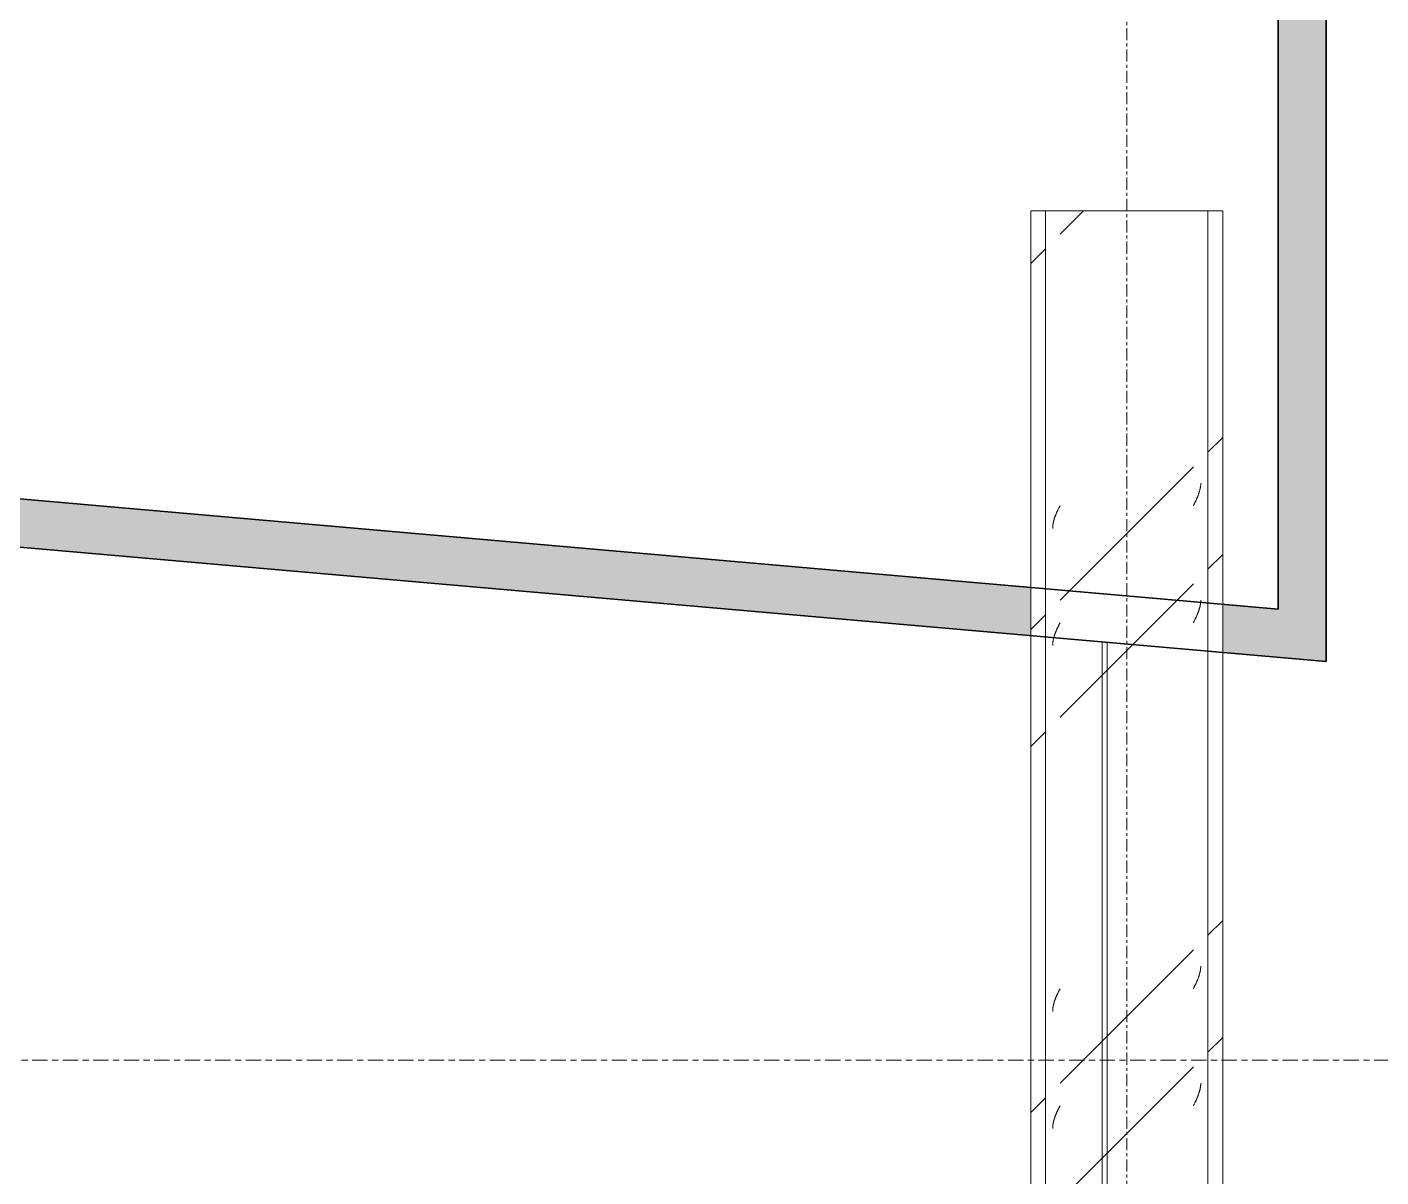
# Model space of a CAD drawing. Header units: centimetres. Extents: x -6741 to 14818, y -293 to 1595.
# Drawn here: x 1239.9 to 1380.8, y 832.9 to 952.7 of the extents above; entities that cross this region are included whole.
import ezdxf

# ---------------------------------------------------------------- set-up
doc = ezdxf.new("R2010")
doc.units = ezdxf.units.CM
doc.linetypes.add('Centre', pattern=[3.175, 0.635, -0.475, 1.59, -0.475])
doc.linetypes.add('Grid Line', pattern=[2.2225, 1.27, -0.3175, 0.3175, -0.3175])
for name, color, linetype, lineweight in [('A-FLOR-LEVL', 7, 'Continuous', 9), ('A-ROOF', 7, 'Continuous', 9), ('A-ROOF-PATT', 7, 'Continuous', 35), ('A-WALL', 7, 'Continuous', 9), ('S-COLS', 7, 'Continuous', 9), ('S-GRID', 7, 'Continuous', 9)]:
    doc.layers.add(name, color=color, linetype=linetype, lineweight=lineweight)
pattern_1 = [(45, (152.695, 0), (-25.14472, 25.14472), []), (45, (152.695, 38.1), (-25.14472, 25.14472), [])]

# ---------------------------------------------------------------- blocks, each defined once
blk = doc.blocks.new('PQ_RVR_ARQ-01_ZZ_ZZ_MO_T_A_rvt-2-Elevación Eje 7')
at = {"layer": 'A-ROOF-PATT', "lineweight": 9, "true_color": 0xeaeaea}
h = blk.add_hatch(color=254, dxfattribs=at)
h.paths.add_polyline_path([(-6815.08, 880.08), (-6813.94, 880.2), (-6813.94, 885.22), (-6815.08, 885.1)])
h.paths.add_polyline_path([(-6793.94, 882.3), (-6460.44, 917.35), (-6460.44, 922.38), (-6793.94, 887.33), (-6793.94, 887.04)])
h.paths.add_polyline_path([(-6079.68, 886.61), (-6079.68, 972.39), (-6084.68, 972.39), (-6084.68, 892.07), (-6090.44, 892.49), (-6090.44, 887.56)])
h.paths.add_polyline_path([(-6110.44, 889.3), (-6110.44, 894.32), (-6440.44, 923.2), (-6440.44, 918.18), (-6209.49, 897.97)])
at = {"layer": 'A-ROOF', "color": 254, "lineweight": 35, "true_color": 0xcccccc}
for p, q in [((-6084.68, 972.39), (-6084.68, 892.07)), ((-6079.68, 886.61), (-6079.68, 972.39)), ((-6084.68, 892.07), (-6447.11, 923.78)), ((-6447.06, 918.76), (-6079.68, 886.61))]:
    blk.add_line(p, q, dxfattribs=at)
at = {"layer": 'A-WALL', "color": 254, "true_color": 0xcccccc}
for p, q in [((-6102.99, 515.53), (-6102.99, 888.65)), ((-6102.49, 888.61), (-6102.49, 515.53))]:
    blk.add_line(p, q, dxfattribs=at)
blk = doc.blocks.new('FP_1-Elevación Eje 7')
at = {"layer": 'S-COLS', "color": 9, "true_color": 0xc0c0c0}
for p, q in [((-6092.75, 904.95), (-6092.74, 904.99)), ((-6092.74, 905.14), (-6092.74, 905.17)), ((-6092.74, 905.1), (-6092.74, 905.14)), ((-6092.74, 905.06), (-6092.74, 905.1)), ((-6092.74, 905.02), (-6092.74, 905.06)), ((-6092.74, 904.99), (-6092.74, 905.02)), ((-6093.16, 903.53), (-6093.14, 903.57)), ((-6093.14, 903.57), (-6093.13, 903.61)), ((-6093.13, 903.61), (-6093.11, 903.64)), ((-6093.11, 903.64), (-6093.09, 903.68)), ((-6093.09, 903.68), (-6093.08, 903.72)), ((-6093.08, 903.72), (-6093.06, 903.76)), ((-6093.06, 903.76), (-6093.05, 903.79)), ((-6093.05, 903.79), (-6093.03, 903.83)), ((-6093.03, 903.83), (-6093.02, 903.87)), ((-6093.02, 903.87), (-6093, 903.9)), ((-6093, 903.9), (-6092.99, 903.94)), ((-6092.99, 903.94), (-6092.97, 903.98)), ((-6092.97, 903.98), (-6092.96, 904.02)), ((-6092.96, 904.02), (-6092.95, 904.05)), ((-6092.95, 904.05), (-6092.94, 904.09)), ((-6092.94, 904.09), (-6092.92, 904.13)), ((-6092.92, 904.13), (-6092.91, 904.17)), ((-6092.91, 904.17), (-6092.9, 904.2)), ((-6092.9, 904.2), (-6092.89, 904.24)), ((-6092.89, 904.24), (-6092.88, 904.28)), ((-6092.88, 904.28), (-6092.87, 904.31)), ((-6092.87, 904.31), (-6092.86, 904.35)), ((-6092.86, 904.35), (-6092.85, 904.39)), ((-6092.85, 904.39), (-6092.84, 904.43)), ((-6092.84, 904.43), (-6092.83, 904.46)), ((-6092.83, 904.46), (-6092.82, 904.5)), ((-6092.82, 904.5), (-6092.81, 904.54)), ((-6092.81, 904.54), (-6092.8, 904.58)), ((-6092.8, 904.58), (-6092.79, 904.61)), ((-6092.79, 904.65), (-6092.78, 904.69)), ((-6092.79, 904.61), (-6092.79, 904.65)), ((-6092.78, 904.69), (-6092.77, 904.73)), ((-6092.77, 904.76), (-6092.76, 904.8)), ((-6092.77, 904.73), (-6092.77, 904.76)), ((-6092.76, 904.84), (-6092.75, 904.87)), ((-6092.76, 904.8), (-6092.76, 904.84)), ((-6092.75, 904.91), (-6092.75, 904.95)), ((-6092.75, 904.87), (-6092.75, 904.91)), ((-6093.5, 902.82), (-6093.49, 902.86)), ((-6093.49, 902.86), (-6093.47, 902.9)), ((-6093.47, 902.9), (-6093.45, 902.93)), ((-6093.45, 902.93), (-6093.43, 902.97)), ((-6093.43, 902.97), (-6093.41, 903.01)), ((-6093.41, 903.01), (-6093.39, 903.05)), ((-6093.39, 903.05), (-6093.37, 903.08)), ((-6093.37, 903.08), (-6093.35, 903.12)), ((-6093.35, 903.12), (-6093.34, 903.16)), ((-6093.34, 903.16), (-6093.32, 903.2)), ((-6093.32, 903.2), (-6093.3, 903.23)), ((-6093.3, 903.23), (-6093.28, 903.27)), ((-6093.28, 903.27), (-6093.26, 903.31)), ((-6093.26, 903.31), (-6093.25, 903.34)), ((-6093.25, 903.34), (-6093.23, 903.38)), ((-6093.23, 903.38), (-6093.21, 903.42)), ((-6093.21, 903.42), (-6093.19, 903.46)), ((-6093.19, 903.46), (-6093.18, 903.49)), ((-6093.18, 903.49), (-6093.16, 903.53)), ((-6092.84, 892.24), (-6092.83, 892.27)), ((-6092.83, 892.27), (-6092.82, 892.31)), ((-6092.82, 892.31), (-6092.81, 892.35)), ((-6092.81, 892.35), (-6092.8, 892.39)), ((-6092.8, 892.39), (-6092.79, 892.42)), ((-6092.79, 892.46), (-6092.78, 892.5)), ((-6092.79, 892.42), (-6092.79, 892.46)), ((-6092.78, 892.5), (-6092.77, 892.54)), ((-6092.77, 892.57), (-6092.76, 892.61)), ((-6092.77, 892.54), (-6092.77, 892.57)), ((-6092.76, 892.65), (-6092.75, 892.69)), ((-6092.76, 892.61), (-6092.76, 892.65)), ((-6092.75, 892.76), (-6092.74, 892.8)), ((-6092.75, 892.72), (-6092.75, 892.76)), ((-6092.75, 892.69), (-6092.75, 892.72)), ((-6092.74, 892.95), (-6092.74, 892.98)), ((-6092.74, 892.91), (-6092.74, 892.95)), ((-6092.74, 892.87), (-6092.74, 892.91)), ((-6092.74, 892.83), (-6092.74, 892.87)), ((-6092.74, 892.8), (-6092.74, 892.83)), ((-6093.41, 890.82), (-6093.39, 890.86)), ((-6093.39, 890.86), (-6093.37, 890.89)), ((-6093.37, 890.89), (-6093.35, 890.93)), ((-6093.35, 890.93), (-6093.34, 890.97)), ((-6093.34, 890.97), (-6093.32, 891.01)), ((-6093.32, 891.01), (-6093.3, 891.04)), ((-6093.3, 891.04), (-6093.28, 891.08)), ((-6093.28, 891.08), (-6093.26, 891.12)), ((-6093.26, 891.12), (-6093.25, 891.16)), ((-6093.25, 891.16), (-6093.23, 891.19)), ((-6093.23, 891.19), (-6093.21, 891.23)), ((-6093.21, 891.23), (-6093.19, 891.27)), ((-6093.19, 891.27), (-6093.18, 891.3)), ((-6093.18, 891.3), (-6093.16, 891.34)), ((-6093.16, 891.34), (-6093.14, 891.38)), ((-6093.14, 891.38), (-6093.13, 891.42)), ((-6093.13, 891.42), (-6093.11, 891.45)), ((-6093.11, 891.45), (-6093.09, 891.49)), ((-6093.09, 891.49), (-6093.08, 891.53)), ((-6093.08, 891.53), (-6093.06, 891.57)), ((-6093.06, 891.57), (-6093.05, 891.6)), ((-6093.05, 891.6), (-6093.03, 891.64)), ((-6093.03, 891.64), (-6093.02, 891.68)), ((-6093.02, 891.68), (-6093, 891.72)), ((-6093, 891.72), (-6092.99, 891.75)), ((-6092.99, 891.75), (-6092.97, 891.79)), ((-6092.97, 891.79), (-6092.96, 891.83)), ((-6092.96, 891.83), (-6092.95, 891.86)), ((-6092.95, 891.86), (-6092.94, 891.9)), ((-6092.94, 891.9), (-6092.92, 891.94)), ((-6092.92, 891.94), (-6092.91, 891.98)), ((-6092.91, 891.98), (-6092.9, 892.01)), ((-6092.9, 892.01), (-6092.89, 892.05)), ((-6092.89, 892.05), (-6092.88, 892.09)), ((-6092.88, 892.09), (-6092.87, 892.13)), ((-6092.87, 892.13), (-6092.86, 892.16)), ((-6092.86, 892.16), (-6092.85, 892.2)), ((-6092.85, 892.2), (-6092.84, 892.24)), ((-6093.5, 890.63), (-6093.49, 890.67)), ((-6093.49, 890.67), (-6093.47, 890.71)), ((-6093.47, 890.71), (-6093.45, 890.75)), ((-6093.45, 890.75), (-6093.43, 890.78)), ((-6093.43, 890.78), (-6093.41, 890.82)), ((-6092.83, 854.17), (-6092.82, 854.21)), ((-6092.82, 854.21), (-6092.81, 854.25)), ((-6092.81, 854.25), (-6092.8, 854.29)), ((-6092.8, 854.29), (-6092.79, 854.32)), ((-6092.79, 854.36), (-6092.78, 854.4)), ((-6092.79, 854.32), (-6092.79, 854.36)), ((-6092.78, 854.4), (-6092.77, 854.44)), ((-6092.77, 854.47), (-6092.76, 854.51)), ((-6092.77, 854.44), (-6092.77, 854.47)), ((-6092.76, 854.55), (-6092.75, 854.59)), ((-6092.76, 854.51), (-6092.76, 854.55)), ((-6092.75, 854.66), (-6092.74, 854.7)), ((-6092.75, 854.62), (-6092.75, 854.66)), ((-6092.75, 854.59), (-6092.75, 854.62)), ((-6092.74, 854.85), (-6092.74, 854.88)), ((-6092.74, 854.81), (-6092.74, 854.85)), ((-6092.74, 854.77), (-6092.74, 854.81)), ((-6092.74, 854.73), (-6092.74, 854.77)), ((-6092.74, 854.7), (-6092.74, 854.73)), ((-6093.37, 852.79), (-6093.35, 852.83)), ((-6093.35, 852.83), (-6093.34, 852.87)), ((-6093.34, 852.87), (-6093.32, 852.91)), ((-6093.32, 852.91), (-6093.3, 852.94)), ((-6093.3, 852.94), (-6093.28, 852.98)), ((-6093.28, 852.98), (-6093.26, 853.02)), ((-6093.26, 853.02), (-6093.25, 853.06)), ((-6093.25, 853.06), (-6093.23, 853.09)), ((-6093.23, 853.09), (-6093.21, 853.13)), ((-6093.21, 853.13), (-6093.19, 853.17)), ((-6093.19, 853.17), (-6093.18, 853.2)), ((-6093.18, 853.2), (-6093.16, 853.24)), ((-6093.16, 853.24), (-6093.14, 853.28)), ((-6093.14, 853.28), (-6093.13, 853.32)), ((-6093.13, 853.32), (-6093.11, 853.35)), ((-6093.11, 853.35), (-6093.09, 853.39)), ((-6093.09, 853.39), (-6093.08, 853.43)), ((-6093.08, 853.43), (-6093.06, 853.47)), ((-6093.06, 853.47), (-6093.05, 853.5)), ((-6093.05, 853.5), (-6093.03, 853.54)), ((-6093.03, 853.54), (-6093.02, 853.58)), ((-6093.02, 853.58), (-6093, 853.62)), ((-6093, 853.62), (-6092.99, 853.65)), ((-6092.99, 853.65), (-6092.97, 853.69)), ((-6092.97, 853.69), (-6092.96, 853.73)), ((-6092.96, 853.73), (-6092.95, 853.76)), ((-6092.95, 853.76), (-6092.94, 853.8)), ((-6092.94, 853.8), (-6092.92, 853.84)), ((-6092.92, 853.84), (-6092.91, 853.88)), ((-6092.91, 853.88), (-6092.9, 853.91)), ((-6092.9, 853.91), (-6092.89, 853.95)), ((-6092.89, 853.95), (-6092.88, 853.99)), ((-6092.88, 853.99), (-6092.87, 854.03)), ((-6092.87, 854.03), (-6092.86, 854.06)), ((-6092.86, 854.06), (-6092.85, 854.1)), ((-6092.85, 854.1), (-6092.84, 854.14)), ((-6092.84, 854.14), (-6092.83, 854.17)), ((-6093.5, 852.53), (-6093.49, 852.57)), ((-6093.49, 852.57), (-6093.47, 852.61)), ((-6093.47, 852.61), (-6093.45, 852.65)), ((-6093.45, 852.65), (-6093.43, 852.68)), ((-6093.43, 852.68), (-6093.41, 852.72)), ((-6093.41, 852.72), (-6093.39, 852.76)), ((-6093.39, 852.76), (-6093.37, 852.79)), ((-6092.97, 841.5), (-6092.96, 841.54)), ((-6092.96, 841.54), (-6092.95, 841.57)), ((-6092.95, 841.57), (-6092.94, 841.61)), ((-6092.94, 841.61), (-6092.92, 841.65)), ((-6092.92, 841.65), (-6092.91, 841.69)), ((-6092.91, 841.69), (-6092.9, 841.72)), ((-6092.9, 841.72), (-6092.89, 841.76)), ((-6092.89, 841.76), (-6092.88, 841.8)), ((-6092.88, 841.8), (-6092.87, 841.84)), ((-6092.87, 841.84), (-6092.86, 841.87)), ((-6092.86, 841.87), (-6092.85, 841.91)), ((-6092.85, 841.91), (-6092.84, 841.95)), ((-6092.84, 841.95), (-6092.83, 841.99)), ((-6092.83, 841.99), (-6092.82, 842.02)), ((-6092.82, 842.02), (-6092.81, 842.06)), ((-6092.81, 842.06), (-6092.8, 842.1)), ((-6092.8, 842.1), (-6092.79, 842.13)), ((-6092.79, 842.17), (-6092.78, 842.21)), ((-6092.79, 842.13), (-6092.79, 842.17)), ((-6092.78, 842.21), (-6092.77, 842.25)), ((-6092.77, 842.28), (-6092.76, 842.32)), ((-6092.77, 842.25), (-6092.77, 842.28)), ((-6092.76, 842.36), (-6092.75, 842.4)), ((-6092.76, 842.32), (-6092.76, 842.36)), ((-6092.75, 842.47), (-6092.74, 842.51)), ((-6092.75, 842.43), (-6092.75, 842.47)), ((-6092.75, 842.4), (-6092.75, 842.43)), ((-6092.74, 842.66), (-6092.74, 842.69)), ((-6092.74, 842.62), (-6092.74, 842.66)), ((-6092.74, 842.58), (-6092.74, 842.62)), ((-6092.74, 842.54), (-6092.74, 842.58)), ((-6092.74, 842.51), (-6092.74, 842.54)), ((-6093.5, 840.34), (-6093.49, 840.38)), ((-6093.49, 840.38), (-6093.47, 840.42)), ((-6093.47, 840.42), (-6093.45, 840.46)), ((-6093.45, 840.46), (-6093.43, 840.49)), ((-6093.43, 840.49), (-6093.41, 840.53)), ((-6093.41, 840.53), (-6093.39, 840.57)), ((-6093.39, 840.57), (-6093.37, 840.6)), ((-6093.37, 840.6), (-6093.35, 840.64)), ((-6093.35, 840.64), (-6093.34, 840.68)), ((-6093.34, 840.68), (-6093.32, 840.72)), ((-6093.32, 840.72), (-6093.3, 840.75)), ((-6093.3, 840.75), (-6093.28, 840.79)), ((-6093.28, 840.79), (-6093.26, 840.83)), ((-6093.26, 840.83), (-6093.25, 840.87)), ((-6093.25, 840.87), (-6093.23, 840.9)), ((-6093.23, 840.9), (-6093.21, 840.94)), ((-6093.21, 840.94), (-6093.19, 840.98)), ((-6093.19, 840.98), (-6093.18, 841.02)), ((-6093.18, 841.02), (-6093.16, 841.05)), ((-6093.16, 841.05), (-6093.14, 841.09)), ((-6093.14, 841.09), (-6093.13, 841.13)), ((-6093.13, 841.13), (-6093.11, 841.16)), ((-6093.11, 841.16), (-6093.09, 841.2)), ((-6093.09, 841.2), (-6093.08, 841.24)), ((-6093.08, 841.24), (-6093.06, 841.28)), ((-6093.06, 841.28), (-6093.05, 841.31)), ((-6093.05, 841.31), (-6093.03, 841.35)), ((-6093.03, 841.35), (-6093.02, 841.39)), ((-6093.02, 841.39), (-6093, 841.43)), ((-6093, 841.43), (-6092.99, 841.46)), ((-6092.99, 841.46), (-6092.97, 841.5))]:
    blk.add_line(p, q, dxfattribs=at)
blk = doc.blocks.new('FP_2-Elevación Eje 7')
at = {"layer": 'S-COLS', "color": 9, "true_color": 0xc0c0c0}
for p, q in [((-6107.73, 902.11), (-6107.71, 902.15)), ((-6107.71, 902.15), (-6107.7, 902.19)), ((-6107.7, 902.19), (-6107.68, 902.23)), ((-6107.68, 902.23), (-6107.66, 902.26)), ((-6107.66, 902.26), (-6107.64, 902.3)), ((-6107.64, 902.3), (-6107.63, 902.34)), ((-6107.63, 902.34), (-6107.61, 902.38)), ((-6107.61, 902.38), (-6107.59, 902.41)), ((-6107.59, 902.41), (-6107.57, 902.45)), ((-6107.57, 902.45), (-6107.55, 902.49)), ((-6107.55, 902.49), (-6107.53, 902.52)), ((-6107.53, 902.52), (-6107.52, 902.56)), ((-6107.52, 902.56), (-6107.5, 902.6)), ((-6107.5, 902.6), (-6107.48, 902.64)), ((-6107.48, 902.64), (-6107.46, 902.67)), ((-6107.46, 902.67), (-6107.44, 902.71)), ((-6107.44, 902.71), (-6107.42, 902.75)), ((-6107.42, 902.75), (-6107.4, 902.79)), ((-6107.4, 902.79), (-6107.38, 902.82)), ((-6108.14, 900.73), (-6108.13, 900.77)), ((-6108.14, 900.7), (-6108.14, 900.73)), ((-6108.13, 900.85), (-6108.12, 900.88)), ((-6108.13, 900.81), (-6108.13, 900.85)), ((-6108.13, 900.77), (-6108.13, 900.81)), ((-6108.12, 900.88), (-6108.11, 900.92)), ((-6108.11, 900.96), (-6108.1, 900.99)), ((-6108.11, 900.92), (-6108.11, 900.96)), ((-6108.1, 900.99), (-6108.09, 901.03)), ((-6108.09, 901.07), (-6108.08, 901.11)), ((-6108.09, 901.03), (-6108.09, 901.07)), ((-6108.08, 901.11), (-6108.07, 901.14)), ((-6108.07, 901.14), (-6108.06, 901.18)), ((-6108.06, 901.18), (-6108.05, 901.22)), ((-6108.05, 901.22), (-6108.04, 901.26)), ((-6108.04, 901.26), (-6108.03, 901.29)), ((-6108.03, 901.29), (-6108.02, 901.33)), ((-6108.02, 901.33), (-6108.01, 901.37)), ((-6108.01, 901.37), (-6108, 901.41)), ((-6108, 901.41), (-6107.99, 901.44)), ((-6107.99, 901.44), (-6107.98, 901.48)), ((-6107.98, 901.48), (-6107.97, 901.52)), ((-6107.97, 901.52), (-6107.95, 901.55)), ((-6107.95, 901.55), (-6107.94, 901.59)), ((-6107.94, 901.59), (-6107.93, 901.63)), ((-6107.93, 901.63), (-6107.91, 901.67)), ((-6107.91, 901.67), (-6107.9, 901.7)), ((-6107.9, 901.7), (-6107.89, 901.74)), ((-6107.89, 901.74), (-6107.87, 901.78)), ((-6107.87, 901.78), (-6107.86, 901.82)), ((-6107.86, 901.82), (-6107.84, 901.85)), ((-6107.84, 901.85), (-6107.83, 901.89)), ((-6107.83, 901.89), (-6107.81, 901.93)), ((-6107.81, 901.93), (-6107.8, 901.96)), ((-6107.8, 901.96), (-6107.78, 902)), ((-6107.78, 902), (-6107.76, 902.04)), ((-6107.76, 902.04), (-6107.75, 902.08)), ((-6107.75, 902.08), (-6107.73, 902.11)), ((-6108.15, 900.66), (-6108.14, 900.7)), ((-6108.15, 900.62), (-6108.15, 900.66)), ((-6108.15, 900.58), (-6108.15, 900.62)), ((-6108.15, 900.55), (-6108.15, 900.58)), ((-6108.15, 900.51), (-6108.15, 900.55)), ((-6108.15, 900.47), (-6108.15, 900.51)), ((-6107.93, 889.44), (-6107.91, 889.48)), ((-6107.91, 889.48), (-6107.9, 889.51)), ((-6107.9, 889.51), (-6107.89, 889.55)), ((-6107.89, 889.55), (-6107.87, 889.59)), ((-6107.87, 889.59), (-6107.86, 889.63)), ((-6107.86, 889.63), (-6107.84, 889.66)), ((-6107.84, 889.66), (-6107.83, 889.7)), ((-6107.83, 889.7), (-6107.81, 889.74)), ((-6107.81, 889.74), (-6107.8, 889.78)), ((-6107.8, 889.78), (-6107.78, 889.81)), ((-6107.78, 889.81), (-6107.76, 889.85)), ((-6107.76, 889.85), (-6107.75, 889.89)), ((-6107.75, 889.89), (-6107.73, 889.92)), ((-6107.73, 889.92), (-6107.71, 889.96)), ((-6107.71, 889.96), (-6107.7, 890)), ((-6107.7, 890), (-6107.68, 890.04)), ((-6107.68, 890.04), (-6107.66, 890.07)), ((-6107.66, 890.07), (-6107.64, 890.11)), ((-6107.64, 890.11), (-6107.63, 890.15)), ((-6107.63, 890.15), (-6107.61, 890.19)), ((-6107.61, 890.19), (-6107.59, 890.22)), ((-6107.59, 890.22), (-6107.57, 890.26)), ((-6107.57, 890.26), (-6107.55, 890.3)), ((-6107.55, 890.3), (-6107.53, 890.33)), ((-6107.53, 890.33), (-6107.52, 890.37)), ((-6107.52, 890.37), (-6107.5, 890.41)), ((-6107.5, 890.41), (-6107.48, 890.45)), ((-6107.48, 890.45), (-6107.46, 890.48)), ((-6107.46, 890.48), (-6107.44, 890.52)), ((-6107.44, 890.52), (-6107.42, 890.56)), ((-6107.42, 890.56), (-6107.4, 890.6)), ((-6107.4, 890.6), (-6107.38, 890.63)), ((-6108.15, 888.47), (-6108.14, 888.51)), ((-6108.15, 888.43), (-6108.15, 888.47)), ((-6108.15, 888.39), (-6108.15, 888.43)), ((-6108.15, 888.36), (-6108.15, 888.39)), ((-6108.15, 888.32), (-6108.15, 888.36)), ((-6108.15, 888.28), (-6108.15, 888.32)), ((-6108.14, 888.54), (-6108.13, 888.58)), ((-6108.14, 888.51), (-6108.14, 888.54)), ((-6108.13, 888.66), (-6108.12, 888.69)), ((-6108.13, 888.62), (-6108.13, 888.66)), ((-6108.13, 888.58), (-6108.13, 888.62)), ((-6108.12, 888.69), (-6108.11, 888.73)), ((-6108.11, 888.77), (-6108.1, 888.81)), ((-6108.11, 888.73), (-6108.11, 888.77)), ((-6108.1, 888.81), (-6108.09, 888.84)), ((-6108.09, 888.88), (-6108.08, 888.92)), ((-6108.09, 888.84), (-6108.09, 888.88)), ((-6108.08, 888.92), (-6108.07, 888.95)), ((-6108.07, 888.95), (-6108.06, 888.99)), ((-6108.06, 888.99), (-6108.05, 889.03)), ((-6108.05, 889.03), (-6108.04, 889.07)), ((-6108.04, 889.07), (-6108.03, 889.1)), ((-6108.03, 889.1), (-6108.02, 889.14)), ((-6108.02, 889.14), (-6108.01, 889.18)), ((-6108.01, 889.18), (-6108, 889.22)), ((-6108, 889.22), (-6107.99, 889.25)), ((-6107.99, 889.25), (-6107.98, 889.29)), ((-6107.98, 889.29), (-6107.97, 889.33)), ((-6107.97, 889.33), (-6107.95, 889.36)), ((-6107.95, 889.36), (-6107.94, 889.4)), ((-6107.94, 889.4), (-6107.93, 889.44)), ((-6107.91, 851.38), (-6107.9, 851.41)), ((-6107.9, 851.41), (-6107.89, 851.45)), ((-6107.89, 851.45), (-6107.87, 851.49)), ((-6107.87, 851.49), (-6107.86, 851.53)), ((-6107.86, 851.53), (-6107.84, 851.56)), ((-6107.84, 851.56), (-6107.83, 851.6)), ((-6107.83, 851.6), (-6107.81, 851.64)), ((-6107.81, 851.64), (-6107.8, 851.68)), ((-6107.8, 851.68), (-6107.78, 851.71)), ((-6107.78, 851.71), (-6107.76, 851.75)), ((-6107.76, 851.75), (-6107.75, 851.79)), ((-6107.75, 851.79), (-6107.73, 851.82)), ((-6107.73, 851.82), (-6107.71, 851.86)), ((-6107.71, 851.86), (-6107.7, 851.9)), ((-6107.7, 851.9), (-6107.68, 851.94)), ((-6107.68, 851.94), (-6107.66, 851.97)), ((-6107.66, 851.97), (-6107.64, 852.01)), ((-6107.64, 852.01), (-6107.63, 852.05)), ((-6107.63, 852.05), (-6107.61, 852.09)), ((-6107.61, 852.09), (-6107.59, 852.12)), ((-6107.59, 852.12), (-6107.57, 852.16)), ((-6107.57, 852.16), (-6107.55, 852.2)), ((-6107.55, 852.2), (-6107.53, 852.23)), ((-6107.53, 852.23), (-6107.52, 852.27)), ((-6107.52, 852.27), (-6107.5, 852.31)), ((-6107.5, 852.31), (-6107.48, 852.35)), ((-6107.48, 852.35), (-6107.46, 852.38)), ((-6107.46, 852.38), (-6107.44, 852.42)), ((-6107.44, 852.42), (-6107.42, 852.46)), ((-6107.42, 852.46), (-6107.4, 852.5)), ((-6107.4, 852.5), (-6107.38, 852.53)), ((-6108.15, 850.37), (-6108.14, 850.41)), ((-6108.15, 850.33), (-6108.15, 850.37)), ((-6108.15, 850.29), (-6108.15, 850.33)), ((-6108.15, 850.26), (-6108.15, 850.29)), ((-6108.15, 850.22), (-6108.15, 850.26)), ((-6108.15, 850.18), (-6108.15, 850.22)), ((-6108.14, 850.44), (-6108.13, 850.48)), ((-6108.14, 850.41), (-6108.14, 850.44)), ((-6108.13, 850.56), (-6108.12, 850.59)), ((-6108.13, 850.52), (-6108.13, 850.56)), ((-6108.13, 850.48), (-6108.13, 850.52)), ((-6108.12, 850.59), (-6108.11, 850.63)), ((-6108.11, 850.67), (-6108.1, 850.71)), ((-6108.11, 850.63), (-6108.11, 850.67)), ((-6108.1, 850.71), (-6108.09, 850.74)), ((-6108.09, 850.78), (-6108.08, 850.82)), ((-6108.09, 850.74), (-6108.09, 850.78)), ((-6108.08, 850.82), (-6108.07, 850.85)), ((-6108.07, 850.85), (-6108.06, 850.89)), ((-6108.06, 850.89), (-6108.05, 850.93)), ((-6108.05, 850.93), (-6108.04, 850.97)), ((-6108.04, 850.97), (-6108.03, 851)), ((-6108.03, 851), (-6108.02, 851.04)), ((-6108.02, 851.04), (-6108.01, 851.08)), ((-6108.01, 851.08), (-6108, 851.12)), ((-6108, 851.12), (-6107.99, 851.15)), ((-6107.99, 851.15), (-6107.98, 851.19)), ((-6107.98, 851.19), (-6107.97, 851.23)), ((-6107.97, 851.23), (-6107.95, 851.26)), ((-6107.95, 851.26), (-6107.94, 851.3)), ((-6107.94, 851.3), (-6107.93, 851.34)), ((-6107.93, 851.34), (-6107.91, 851.38)), ((-6107.52, 840.08), (-6107.5, 840.12)), ((-6107.5, 840.12), (-6107.48, 840.16)), ((-6107.48, 840.16), (-6107.46, 840.19)), ((-6107.46, 840.19), (-6107.44, 840.23)), ((-6107.44, 840.23), (-6107.42, 840.27)), ((-6107.42, 840.27), (-6107.4, 840.31)), ((-6107.4, 840.31), (-6107.38, 840.34)), ((-6108.07, 838.67), (-6108.06, 838.7)), ((-6108.06, 838.7), (-6108.05, 838.74)), ((-6108.05, 838.74), (-6108.04, 838.78)), ((-6108.04, 838.78), (-6108.03, 838.81)), ((-6108.03, 838.81), (-6108.02, 838.85)), ((-6108.02, 838.85), (-6108.01, 838.89)), ((-6108.01, 838.89), (-6108, 838.93)), ((-6108, 838.93), (-6107.99, 838.96)), ((-6107.99, 838.96), (-6107.98, 839)), ((-6107.98, 839), (-6107.97, 839.04)), ((-6107.97, 839.04), (-6107.95, 839.08)), ((-6107.95, 839.08), (-6107.94, 839.11)), ((-6107.94, 839.11), (-6107.93, 839.15)), ((-6107.93, 839.15), (-6107.91, 839.19)), ((-6107.91, 839.19), (-6107.9, 839.22)), ((-6107.9, 839.22), (-6107.89, 839.26)), ((-6107.89, 839.26), (-6107.87, 839.3)), ((-6107.87, 839.3), (-6107.86, 839.34)), ((-6107.86, 839.34), (-6107.84, 839.37)), ((-6107.84, 839.37), (-6107.83, 839.41)), ((-6107.83, 839.41), (-6107.81, 839.45)), ((-6107.81, 839.45), (-6107.8, 839.49)), ((-6107.8, 839.49), (-6107.78, 839.52)), ((-6107.78, 839.52), (-6107.76, 839.56)), ((-6107.76, 839.56), (-6107.75, 839.6)), ((-6107.75, 839.6), (-6107.73, 839.64)), ((-6107.73, 839.64), (-6107.71, 839.67)), ((-6107.71, 839.67), (-6107.7, 839.71)), ((-6107.7, 839.71), (-6107.68, 839.75)), ((-6107.68, 839.75), (-6107.66, 839.78)), ((-6107.66, 839.78), (-6107.64, 839.82)), ((-6107.64, 839.82), (-6107.63, 839.86)), ((-6107.63, 839.86), (-6107.61, 839.9)), ((-6107.61, 839.9), (-6107.59, 839.93)), ((-6107.59, 839.93), (-6107.57, 839.97)), ((-6107.57, 839.97), (-6107.55, 840.01)), ((-6107.55, 840.01), (-6107.53, 840.05)), ((-6107.53, 840.05), (-6107.52, 840.08)), ((-6108.15, 838.18), (-6108.14, 838.22)), ((-6108.15, 838.14), (-6108.15, 838.18)), ((-6108.15, 838.11), (-6108.15, 838.14)), ((-6108.15, 838.07), (-6108.15, 838.11)), ((-6108.15, 838.03), (-6108.15, 838.07)), ((-6108.15, 837.99), (-6108.15, 838.03)), ((-6108.14, 838.25), (-6108.13, 838.29)), ((-6108.14, 838.22), (-6108.14, 838.25)), ((-6108.13, 838.37), (-6108.12, 838.4)), ((-6108.13, 838.33), (-6108.13, 838.37)), ((-6108.13, 838.29), (-6108.13, 838.33)), ((-6108.12, 838.4), (-6108.11, 838.44)), ((-6108.11, 838.48), (-6108.1, 838.52)), ((-6108.11, 838.44), (-6108.11, 838.48)), ((-6108.1, 838.52), (-6108.09, 838.55)), ((-6108.09, 838.59), (-6108.08, 838.63)), ((-6108.09, 838.55), (-6108.09, 838.59)), ((-6108.08, 838.63), (-6108.07, 838.67))]:
    blk.add_line(p, q, dxfattribs=at)
blk = doc.blocks.new('UC-Perfil universal-Pilar - 200 x 200-1745402-Elevación Eje 7')
at = {"layer": 'S-COLS', "true_color": 0xc0c0c0}
h = blk.add_hatch(dxfattribs=at)
h.set_pattern_fill('FP_14', color=9, style=0, pattern_type=2)
h.set_pattern_definition(pattern_1)
h.paths.add_polyline_path([(-6108.9, 94), (-6108.9, 933.53), (-6110.44, 933.53), (-6110.44, 94)])
h = blk.add_hatch(dxfattribs=at)
h.set_pattern_fill('FP_14', color=9, style=0, pattern_type=2)
h.set_pattern_definition(pattern_1)
h.paths.add_polyline_path([(-6107.38, 94), (-6093.5, 94), (-6093.5, 933.53), (-6107.38, 933.53), (-6107.38, 291.61)])
h = blk.add_hatch(dxfattribs=at)
h.set_pattern_fill('FP_14', color=9, style=0, pattern_type=2)
h.set_pattern_definition(pattern_1)
h.paths.add_polyline_path([(-6090.44, 94), (-6090.44, 933.53), (-6091.98, 933.53), (-6091.98, 94)])
at = {"layer": 'S-COLS'}
for p, q in [((-6110.44, 933.53), (-6110.44, 94)), ((-6108.9, 933.53), (-6110.44, 933.53)), ((-6108.9, 933.53), (-6108.9, 94)), ((-6107.38, 933.53), (-6108.9, 933.53)), ((-6093.5, 933.53), (-6107.38, 933.53)), ((-6091.98, 933.53), (-6093.5, 933.53)), ((-6091.98, 933.53), (-6091.98, 94)), ((-6090.44, 933.53), (-6091.98, 933.53)), ((-6090.44, 933.53), (-6090.44, 94))]:
    blk.add_line(p, q, dxfattribs=at)
for name in ['FP_1-Elevación Eje 7', 'FP_2-Elevación Eje 7']:
    blk.add_blockref(name, (0, 0), dxfattribs=at)

msp = doc.modelspace()

# ---------------------------------------------------------------- linework, layer by layer
at = {"layer": 'A-FLOR-LEVL', "color": 253, "linetype": 'Centre', "true_color": 0xaaaaaa}
msp.add_line((6592.996, 845.103), (262.005, 845.103), dxfattribs=at)
at = {"layer": 'S-GRID', "color": 253, "linetype": 'Grid Line', "true_color": 0xaaaaaa}
msp.add_line((1354.362, -293.309), (1354.362, 1407.845), dxfattribs=at)

# ---------------------------------------------------------------- block references
at = {"lineweight": 5}
msp.add_blockref('PQ_RVR_ARQ-01_ZZ_ZZ_MO_T_A_rvt-2-Elevación Eje 7', (7454.807, 0), dxfattribs=at)
at = {"layer": 'S-COLS'}
msp.add_blockref('UC-Perfil universal-Pilar - 200 x 200-1745402-Elevación Eje 7', (7454.807, 0), dxfattribs=at)

doc.saveas('drawing.dxf')
